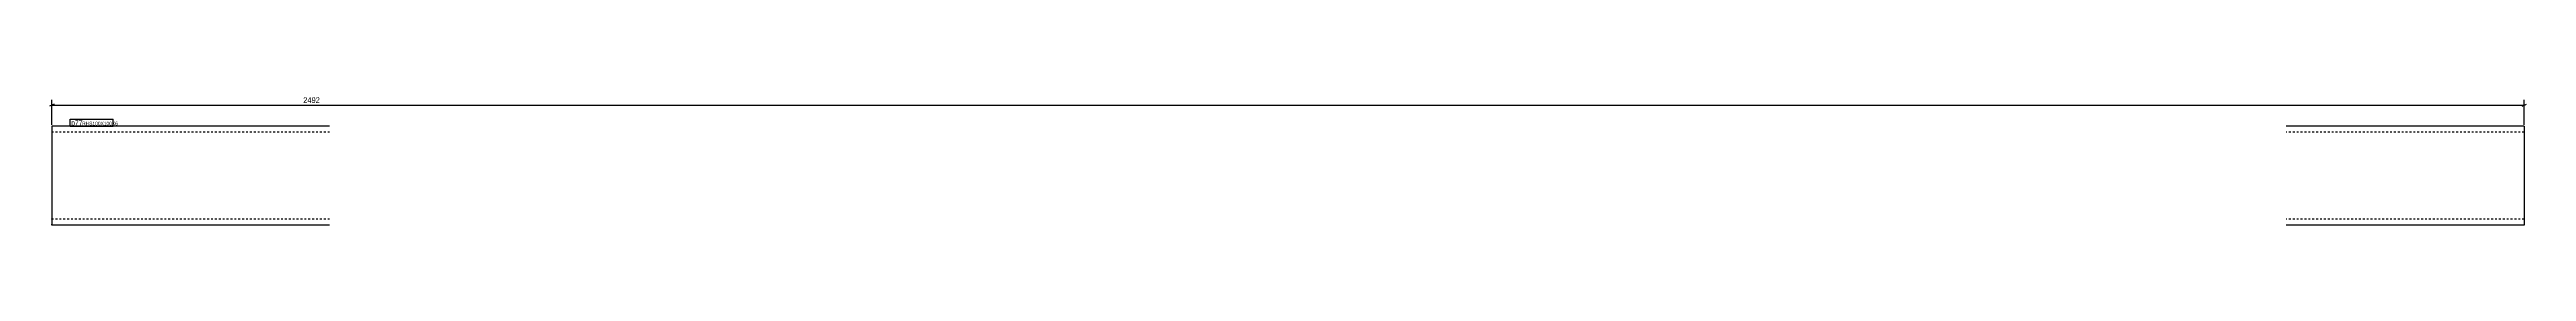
# Model space of a CAD drawing. Header units: millimetres. Extents: x 4 to 2501, y 4 to 135.
import ezdxf

# ---------------------------------------------------------------- set-up
doc = ezdxf.new("R2010")
doc.units = ezdxf.units.MM
doc.linetypes.add('DXK_LINE_DOT2', pattern=[3.9198, 1.9599, -1.9599])
for name, color, linetype in [('MÅLSÆTNING', 7, 'Continuous'), ('STÅL', 7, 'Continuous'), ('TEKST', 7, 'Continuous')]:
    doc.layers.add(name, color=color, linetype=linetype)
doc.styles.add('Arial Narrow', font='ARIALN.TTF', dxfattribs={"height": 0.2})

msp = doc.modelspace()

# ---------------------------------------------------------------- linework, layer by layer
at = {"layer": 'MÅLSÆTNING', "color": 7, "linetype": 'Continuous'}
for p, q in [((9, 126.7), (4.5, 124.9)), ((6.8, 106), (6.8, 131.1)), ((6.8, 125.8), (2498.5, 125.8)), ((2496.3, 124.9), (2500.8, 126.7)), ((2498.5, 106), (2498.5, 131.1))]:
    msp.add_line(p, q, dxfattribs=at)
at = {"layer": 'STÅL', "color": 2, "linetype": 'Continuous'}
for p, q in [((286.8, 104.5), (6.8, 104.5)), ((6.8, 104.5), (6.8, 5.4)), ((2498.5, 104.5), (2258.5, 104.5)), ((2498.5, 104.5), (2498.5, 4.5)), ((6.8, 4.5), (6.8, 5.4)), ((286.8, 4.5), (6.8, 4.5)), ((2498.5, 4.5), (2258.5, 4.5))]:
    msp.add_line(p, q, dxfattribs=at)
at = {"layer": 'STÅL', "color": 7, "linetype": 'DXK_LINE_DOT2'}
for p, q in [((286.8, 98.5), (6.8, 98.5)), ((2498.5, 98.5), (2258.5, 98.5)), ((6.8, 10.5), (6.8, 11)), ((286.8, 10.5), (6.8, 10.5)), ((2498.5, 10.5), (2258.5, 10.5)), ((2498.5, 10.5), (2498.5, 11))]:
    msp.add_line(p, q, dxfattribs=at)

# ---------------------------------------------------------------- next in the draw order: wipeouts: each hides what was drawn before it
at = {"color": 0}
for points, layer in [([(276, 126.9), (276, 135.3), (259, 135.3), (259, 126.9)], 'MÅLSÆTNING'), ([(35.8, 105.5), (35.8, 110.8), (26.3, 110.8), (26.3, 105.5)], 'TEKST')]:
    msp.add_wipeout(points, dxfattribs=at).dxf.layer = layer

# ---------------------------------------------------------------- next in the draw order: texts
at = {"layer": 'MÅLSÆTNING', "color": 3, "style": 'Arial Narrow'}
msp.add_text('2492', height=5.73, dxfattribs=at).set_placement((260.2, 128.1))

# ---------------------------------------------------------------- next in the draw order: wipeouts: each hides what was drawn before it
at = {"color": 0}
msp.add_wipeout([(35.8, 105.5), (35.8, 110.8), (26.3, 110.8), (26.3, 105.5)], dxfattribs=at).dxf.layer = 'TEKST'

# ---------------------------------------------------------------- next in the draw order: wipeouts: each hides what was drawn before it
msp.add_wipeout([(67.6, 105.5), (67.6, 109.3), (37.4, 109.3), (37.4, 105.5)], dxfattribs=at).dxf.layer = 'TEKST'

# ---------------------------------------------------------------- next in the draw order: wipeouts: each hides what was drawn before it
msp.add_wipeout([(67.6, 105.5), (67.6, 109.3), (37.4, 109.3), (37.4, 105.5)], dxfattribs=at).dxf.layer = 'TEKST'

# ---------------------------------------------------------------- next in the draw order: linework, layer by layer
at = {"layer": 'TEKST', "color": 7, "linetype": 'Continuous'}
for p, q in [((25.4, 111.7), (68.5, 111.7)), ((25.4, 104.6), (25.4, 111.7)), ((25.4, 104.6), (68.5, 104.6)), ((68.5, 104.6), (68.5, 111.7))]:
    msp.add_line(p, q, dxfattribs=at)

# ---------------------------------------------------------------- next in the draw order: texts
at = {"layer": 'TEKST', "color": 3, "style": 'Arial Narrow'}
for s, height, p in [('p77', 5.01, (26.3, 105.5)), ('RHS100X100X6', 3.579, (37.4, 105.5))]:
    msp.add_text(s, height=height, dxfattribs=at).set_placement(p)

doc.saveas('drawing.dxf')
